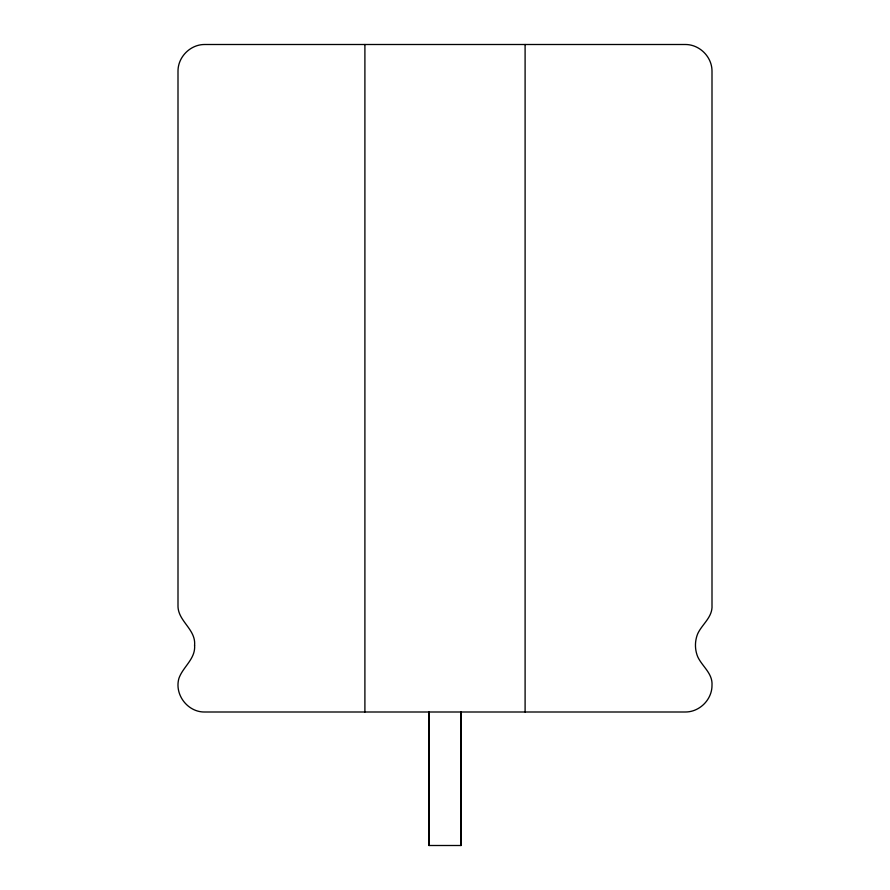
<?xml version="1.0" encoding="UTF-8"?>
<svg xmlns="http://www.w3.org/2000/svg" width="890" height="890" viewBox="0 0 890 890"><rect width="100%" height="100%" fill="white"/><g stroke="black" fill="none" stroke-linecap="round" stroke-linejoin="round"><path stroke-width="1.33" d="M525.1 44.5L525.1 712M461.165 712L461.165 845.5L428.924 845.5L428.924 712M460.82 712L460.82 845.5M429.125 712L429.125 845.5M364.9 44.5L364.9 712M194.587 645.25C195.744 658.878 182.928 666.777 178.912 678.391C174.229 694.645 187.79 712.312 204.7 712L685.3 712C699.585 712.089 712.089 699.585 712 685.3C712.812 673.352 702.177 666.499 697.693 656.709C694.712 649.433 694.712 641.067 697.693 633.791C702.177 624.001 712.812 617.148 712 605.2L712 71.2C712.089 56.916 699.585 44.411 685.3 44.5L204.7 44.5C190.416 44.411 177.911 56.916 178 71.2L178 605.2C177.399 621.02 196.078 629.063 194.587 645.25"/></g></svg>
